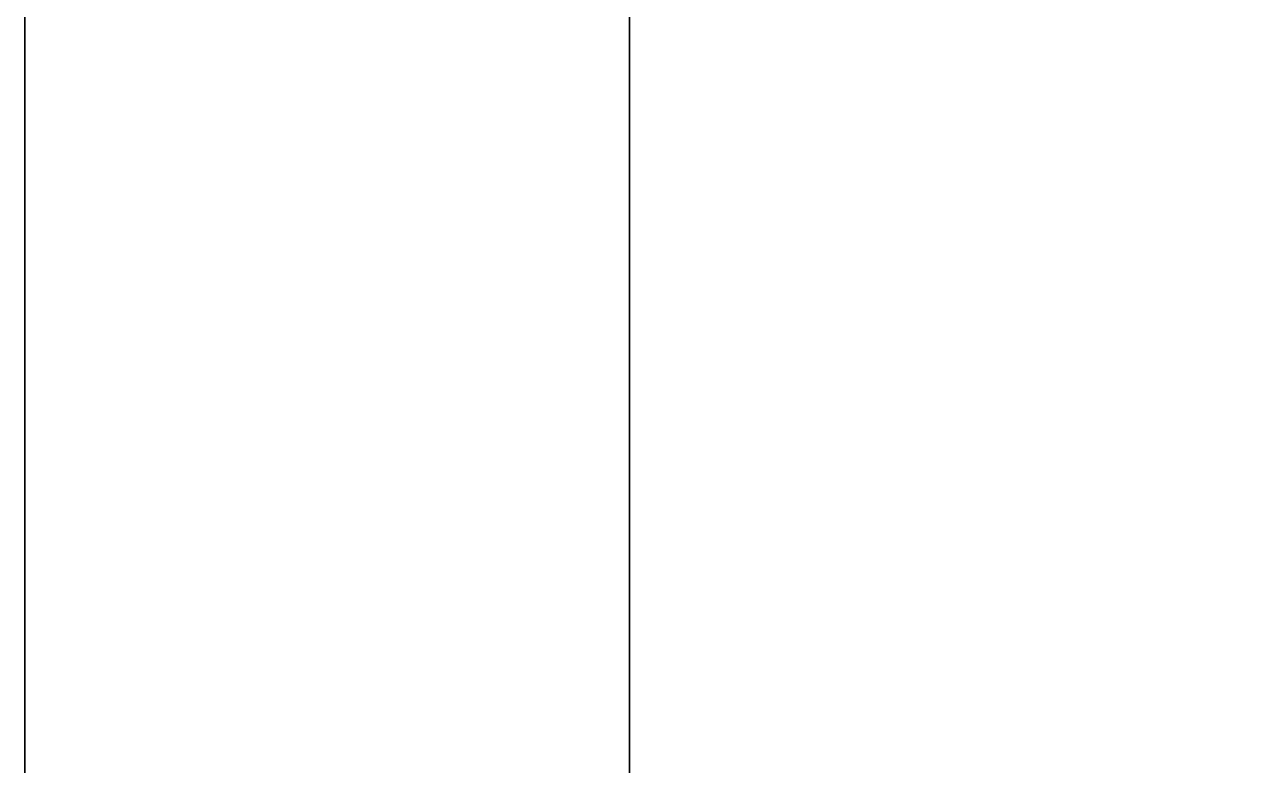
# Model space of a CAD drawing. Header units: metres. Extents: x 0 to 978, y 0 to 1152.
# Drawn here: x 0 to 146.4, y 87.8 to 175.7 of the extents above; entities that cross this region are included whole.
import ezdxf

# ---------------------------------------------------------------- set-up
doc = ezdxf.new("R2010")
doc.units = ezdxf.units.M

msp = doc.modelspace()

# ---------------------------------------------------------------- linework, layer by layer
for points in [[(0, 581.82), (0, 552.73), (0, 523.64), (0, 494.55), (0, 465.45), (0, 436.36), (0, 407.27), (0, 378.18), (0, 349.09), (0, 320), (0, 290.91), (0, 261.82), (0, 232.73), (0, 203.64), (0, 174.55), (0, 145.45), (0, 116.36), (0, 87.27), (0, 58.18), (0, 29.09), (0, 0)], [(0, 581.82), (0, 552.73), (0, 523.64), (0, 494.55), (0, 465.45), (0, 436.36), (0, 407.27), (0, 378.18), (0, 349.09), (0, 320), (0, 290.91), (0, 261.82), (0, 232.73), (0, 203.64), (0, 174.55), (0, 145.45), (0, 116.36), (0, 87.27), (0, 58.18), (0, 29.09), (0, 0)], [(71.75, 0), (71.75, 26.19), (71.75, 52.38), (71.75, 78.58), (71.75, 104.77), (71.75, 130.96), (71.75, 157.15), (71.75, 183.34), (71.75, 209.53), (71.75, 235.73), (71.75, 261.92), (71.75, 288.11), (71.75, 314.3), (71.75, 340.49), (71.75, 366.68), (71.75, 392.88), (71.75, 419.07), (71.75, 445.26), (71.75, 471.45), (71.75, 497.64), (71.75, 523.83), (71.75, 550.03), (71.75, 576.22)], [(71.75, 0), (71.75, 26.19), (71.75, 52.38), (71.75, 78.58), (71.75, 104.77), (71.75, 130.96), (71.75, 157.15), (71.75, 183.34), (71.75, 209.53), (71.75, 235.73), (71.75, 261.92), (71.75, 288.11), (71.75, 314.3), (71.75, 340.49), (71.75, 366.68), (71.75, 392.88), (71.75, 419.07), (71.75, 445.26), (71.75, 471.45), (71.75, 497.64), (71.75, 523.83), (71.75, 550.03), (71.75, 576.22)], [(71.75, 0), (71.75, 23.27), (71.75, 46.55), (71.75, 69.82), (71.75, 93.09), (71.75, 116.36), (71.75, 139.64), (71.75, 162.91), (71.75, 186.18), (71.75, 209.45), (71.75, 232.73), (71.75, 256), (71.75, 279.27), (71.75, 302.55), (71.75, 325.82), (71.75, 349.09), (71.75, 372.36)], [(71.75, 372.36), (71.75, 349.09), (71.75, 325.82), (71.75, 302.55), (71.75, 279.27), (71.75, 256), (71.75, 232.73), (71.75, 209.45), (71.75, 186.18), (71.75, 162.91), (71.75, 139.64), (71.75, 116.36), (71.75, 93.09), (71.75, 69.82), (71.75, 46.55), (71.75, 23.27), (71.75, 0)], [(71.75, 0), (71.75, 23.27), (71.75, 46.55), (71.75, 69.82), (71.75, 93.09), (71.75, 116.36), (71.75, 139.64), (71.75, 162.91), (71.75, 186.18), (71.75, 209.45), (71.75, 232.73), (71.75, 256), (71.75, 279.27), (71.75, 302.55), (71.75, 325.82), (71.75, 349.09), (71.75, 372.36)], [(71.75, 372.36), (71.75, 349.09), (71.75, 325.82), (71.75, 302.55), (71.75, 279.27), (71.75, 256), (71.75, 232.73), (71.75, 209.45), (71.75, 186.18), (71.75, 162.91), (71.75, 139.64), (71.75, 116.36), (71.75, 93.09), (71.75, 69.82), (71.75, 46.55), (71.75, 23.27), (71.75, 0)], [(0, 365.76), (0, 349.13), (0, 332.51), (0, 315.88), (0, 299.26), (0, 282.63), (0, 266.01), (0, 249.38), (0, 232.76), (0, 216.13), (0, 199.51), (0, 182.88), (0, 166.25), (0, 149.63), (0, 133), (0, 116.38), (0, 99.75), (0, 83.13), (0, 66.5), (0, 49.88), (0, 33.25), (0, 16.63), (0, 0)], [(0, 365.76), (0, 349.13), (0, 332.51), (0, 315.88), (0, 299.26), (0, 282.63), (0, 266.01), (0, 249.38), (0, 232.76), (0, 216.13), (0, 199.51), (0, 182.88), (0, 166.25), (0, 149.63), (0, 133), (0, 116.38), (0, 99.75), (0, 83.13), (0, 66.5), (0, 49.88), (0, 33.25), (0, 16.63), (0, 0)], [(71.75, 353.15), (71.75, 326.96), (71.75, 300.77), (71.75, 274.58), (71.75, 248.39), (71.75, 222.19), (71.75, 196), (71.75, 169.81), (71.75, 143.62), (71.75, 117.43), (71.75, 91.24), (71.75, 65.04), (71.75, 38.85), (71.75, 12.66), (85.29, 0), (111.48, 0), (137.67, 0), (163.86, 0), (190.05, 0), (216.25, 0)], [(71.75, 353.15), (71.75, 326.96), (71.75, 300.77), (71.75, 274.58), (71.75, 248.39), (71.75, 222.19), (71.75, 196), (71.75, 169.81), (71.75, 143.62), (71.75, 117.43), (71.75, 91.24), (71.75, 65.04), (71.75, 38.85), (71.75, 12.66), (85.29, 0), (111.48, 0), (137.67, 0), (163.86, 0), (190.05, 0), (216.25, 0)], [(0, 200.62), (0, 173.87), (0, 147.12), (0, 120.37), (0, 93.62), (0, 66.87), (0, 40.12), (0, 13.37), (13.37, 0), (40.12, 0), (66.87, 0), (93.62, 0), (120.37, 0), (147.12, 0), (173.87, 0), (200.62, 0), (227.37, 0), (254.12, 0), (280.87, 0), (307.61, 0)], [(288, 189.09), (288, 160), (288, 130.91), (288, 101.82), (288, 72.73), (288, 43.64), (288, 14.55), (273.45, 0), (244.36, 0), (215.27, 0), (186.18, 0), (157.09, 0), (128, 0), (98.91, 0), (69.82, 0), (40.73, 0), (11.64, 0), (0, 17.45), (0, 46.55), (0, 75.64), (0, 104.73), (0, 133.82), (0, 162.91), (0, 192)], [(288, 189.09), (288, 160), (288, 130.91), (288, 101.82), (288, 72.73), (288, 43.64), (288, 14.55), (273.45, 0), (244.36, 0), (215.27, 0), (186.18, 0), (157.09, 0), (128, 0), (98.91, 0), (69.82, 0), (40.73, 0), (11.64, 0), (0, 17.45), (0, 46.55), (0, 75.64), (0, 104.73), (0, 133.82), (0, 162.91), (0, 192)], [(0, 187.24), (0, 160.49), (0, 133.75), (0, 107), (0, 80.25), (0, 53.5), (0, 26.75), (0, 0)], [(146.68, 0), (130.06, 0), (113.43, 0), (96.81, 0), (80.18, 0), (63.56, 0), (46.93, 0), (30.31, 0), (13.68, 0), (0, 2.95), (0, 19.57), (0, 36.2), (0, 52.82), (0, 69.45), (0, 86.07), (0, 102.7), (0, 119.32), (0, 135.95), (0, 152.57), (0, 169.2), (0, 185.83)], [(0, 185.83), (0, 169.2), (0, 152.57), (0, 135.95), (0, 119.32), (0, 102.7), (0, 86.07), (0, 69.45), (0, 52.82), (0, 36.2), (0, 19.57), (0, 2.95), (13.68, 0), (30.31, 0), (46.93, 0), (63.56, 0), (80.18, 0), (96.81, 0), (113.43, 0), (130.06, 0), (146.68, 0)], [(0, 185.83), (0, 169.2), (0, 152.57), (0, 135.95), (0, 119.32), (0, 102.7), (0, 86.07), (0, 69.45), (0, 52.82), (0, 36.2), (0, 19.57), (0, 2.95), (13.68, 0), (30.31, 0), (46.93, 0), (63.56, 0), (80.18, 0), (96.81, 0), (113.43, 0), (130.06, 0), (146.68, 0)], [(146.68, 0), (130.06, 0), (113.43, 0), (96.81, 0), (80.18, 0), (63.56, 0), (46.93, 0), (30.31, 0), (13.68, 0), (0, 2.95), (0, 19.57), (0, 36.2), (0, 52.82), (0, 69.45), (0, 86.07), (0, 102.7), (0, 119.32), (0, 135.95), (0, 152.57), (0, 169.2), (0, 185.83)], [(0, 185.83), (0, 169.2), (0, 152.57), (0, 135.95), (0, 119.32), (0, 102.7), (0, 86.07), (0, 69.45), (0, 52.82), (0, 36.2), (0, 19.57), (0, 2.95), (13.68, 0), (30.31, 0), (46.93, 0), (63.56, 0), (80.18, 0), (96.81, 0), (113.43, 0), (130.06, 0), (146.68, 0)], [(0, 185.83), (0, 169.2), (0, 152.57), (0, 135.95), (0, 119.32), (0, 102.7), (0, 86.07), (0, 69.45), (0, 52.82), (0, 36.2), (0, 19.57), (0, 2.95), (13.68, 0), (30.31, 0), (46.93, 0), (63.56, 0), (80.18, 0), (96.81, 0), (113.43, 0), (130.06, 0), (146.68, 0)], [(296.38, 0), (269.63, 0), (242.88, 0), (216.13, 0), (189.38, 0), (162.63, 0), (135.88, 0), (109.13, 0), (82.39, 0), (55.64, 0), (28.89, 0), (2.14, 0), (0, 24.61), (0, 51.36), (0, 78.11), (0, 104.86), (0, 131.61), (0, 158.36), (0, 185.11)], [(296.38, 0), (269.63, 0), (242.88, 0), (216.13, 0), (189.38, 0), (162.63, 0), (135.88, 0), (109.13, 0), (82.39, 0), (55.64, 0), (28.89, 0), (2.14, 0), (0, 24.61), (0, 51.36), (0, 78.11), (0, 104.86), (0, 131.61), (0, 158.36), (0, 185.11)], [(0, 184.32), (0, 168.96), (0, 153.6), (0, 138.24), (0, 122.88), (0, 107.52), (0, 92.16), (0, 76.8), (0, 61.44), (0, 46.08), (0, 30.72), (0, 15.36), (0, 0)], [(0, 184.32), (0, 168.96), (0, 153.6), (0, 138.24), (0, 122.88), (0, 107.52), (0, 92.16), (0, 76.8), (0, 61.44), (0, 46.08), (0, 30.72), (0, 15.36), (0, 0)], [(0, 184.32), (0, 168.96), (0, 153.6), (0, 138.24), (0, 122.88), (0, 107.52), (0, 92.16), (0, 76.8), (0, 61.44), (0, 46.08), (0, 30.72), (0, 15.36), (0, 0)], [(0, 184.32), (0, 168.96), (0, 153.6), (0, 138.24), (0, 122.88), (0, 107.52), (0, 92.16), (0, 76.8), (0, 61.44), (0, 46.08), (0, 30.72), (0, 15.36), (0, 0)], [(0, 184.32), (0, 168.96), (0, 153.6), (0, 138.24), (0, 122.88), (0, 107.52), (0, 92.16), (0, 76.8), (0, 61.44), (0, 46.08), (0, 30.72), (0, 15.36), (0, 0)], [(0, 184.32), (0, 168.96), (0, 153.6), (0, 138.24), (0, 122.88), (0, 107.52), (0, 92.16), (0, 76.8), (0, 61.44), (0, 46.08), (0, 30.72), (0, 15.36), (0, 0)], [(0, 178.32), (0, 167.51), (0, 156.71), (0, 145.9), (0, 135.09), (0, 124.28), (0, 113.48), (0, 102.67), (0, 91.86), (0, 81.05)], [(0, 81.05), (0, 91.86), (0, 102.67), (0, 113.48), (0, 124.28), (0, 135.09), (0, 145.9), (0, 156.71), (0, 167.51), (0, 178.32)], [(0, 178.32), (0, 167.51), (0, 156.71), (0, 145.9), (0, 135.09), (0, 124.28), (0, 113.48), (0, 102.67), (0, 91.86), (0, 81.05)], [(0, 81.05), (0, 91.86), (0, 102.67), (0, 113.48), (0, 124.28), (0, 135.09), (0, 145.9), (0, 156.71), (0, 167.51), (0, 178.32)], [(0, 178.04), (0, 171.05), (0, 164.07), (0, 157.09), (0, 150.11), (0, 143.13), (0, 136.15), (0, 129.16), (0, 122.18), (0, 115.2), (0, 108.22), (0, 101.24), (0, 94.25), (0, 87.27)], [(0, 87.27), (0, 94.25), (0, 101.24), (0, 108.22), (0, 115.2), (0, 122.18), (0, 129.16), (0, 136.15), (0, 143.13), (0, 150.11), (0, 157.09), (0, 164.07), (0, 171.05), (0, 178.04)], [(0, 178.04), (0, 171.05), (0, 164.07), (0, 157.09), (0, 150.11), (0, 143.13), (0, 136.15), (0, 129.16), (0, 122.18), (0, 115.2), (0, 108.22), (0, 101.24), (0, 94.25), (0, 87.27)], [(0, 87.27), (0, 94.25), (0, 101.24), (0, 108.22), (0, 115.2), (0, 122.18), (0, 129.16), (0, 136.15), (0, 143.13), (0, 150.11), (0, 157.09), (0, 164.07), (0, 171.05), (0, 178.04)], [(0, 178.04), (0, 171.05), (0, 164.07), (0, 157.09), (0, 150.11), (0, 143.13), (0, 136.15), (0, 129.16), (0, 122.18), (0, 115.2), (0, 108.22), (0, 101.24), (0, 94.25), (0, 87.27)], [(0, 87.27), (0, 94.25), (0, 101.24), (0, 108.22), (0, 115.2), (0, 122.18), (0, 129.16), (0, 136.15), (0, 143.13), (0, 150.11), (0, 157.09), (0, 164.07), (0, 171.05), (0, 178.04)], [(0, 178.04), (0, 171.05), (0, 164.07), (0, 157.09), (0, 150.11), (0, 143.13), (0, 136.15), (0, 129.16), (0, 122.18), (0, 115.2), (0, 108.22), (0, 101.24), (0, 94.25), (0, 87.27)], [(0, 87.27), (0, 94.25), (0, 101.24), (0, 108.22), (0, 115.2), (0, 122.18), (0, 129.16), (0, 136.15), (0, 143.13), (0, 150.11), (0, 157.09), (0, 164.07), (0, 171.05), (0, 178.04)], [(0, 178.04), (0, 171.05), (0, 164.07), (0, 157.09), (0, 150.11), (0, 143.13), (0, 136.15), (0, 129.16), (0, 122.18), (0, 115.2), (0, 108.22), (0, 101.24), (0, 94.25), (0, 87.27)], [(0, 87.27), (0, 94.25), (0, 101.24), (0, 108.22), (0, 115.2), (0, 122.18), (0, 129.16), (0, 136.15), (0, 143.13), (0, 150.11), (0, 157.09), (0, 164.07), (0, 171.05), (0, 178.04)], [(0, 178.04), (0, 171.05), (0, 164.07), (0, 157.09), (0, 150.11), (0, 143.13), (0, 136.15), (0, 129.16), (0, 122.18), (0, 115.2), (0, 108.22), (0, 101.24), (0, 94.25), (0, 87.27)], [(0, 87.27), (0, 94.25), (0, 101.24), (0, 108.22), (0, 115.2), (0, 122.18), (0, 129.16), (0, 136.15), (0, 143.13), (0, 150.11), (0, 157.09), (0, 164.07), (0, 171.05), (0, 178.04)], [(0, 178.04), (0, 171.05), (0, 164.07), (0, 157.09), (0, 150.11), (0, 143.13), (0, 136.15), (0, 129.16), (0, 122.18), (0, 115.2), (0, 108.22), (0, 101.24), (0, 94.25), (0, 87.27)], [(0, 87.27), (0, 94.25), (0, 101.24), (0, 108.22), (0, 115.2), (0, 122.18), (0, 129.16), (0, 136.15), (0, 143.13), (0, 150.11), (0, 157.09), (0, 164.07), (0, 171.05), (0, 178.04)], [(161.28, 0), (145.92, 0), (130.56, 0), (115.2, 0), (99.84, 0), (84.48, 0), (69.12, 0), (53.76, 0), (38.4, 0), (23.04, 0), (7.68, 0), (0, 7.68), (0, 23.04), (0, 38.4), (0, 53.76), (0, 69.12), (0, 84.48), (0, 99.84), (0, 115.2), (0, 130.56), (0, 145.92), (0, 161.28), (0, 176.64)], [(161.28, 0), (145.92, 0), (130.56, 0), (115.2, 0), (99.84, 0), (84.48, 0), (69.12, 0), (53.76, 0), (38.4, 0), (23.04, 0), (7.68, 0), (0, 7.68), (0, 23.04), (0, 38.4), (0, 53.76), (0, 69.12), (0, 84.48), (0, 99.84), (0, 115.2), (0, 130.56), (0, 145.92), (0, 161.28), (0, 176.64)], [(161.28, 0), (145.92, 0), (130.56, 0), (115.2, 0), (99.84, 0), (84.48, 0), (69.12, 0), (53.76, 0), (38.4, 0), (23.04, 0), (7.68, 0), (0, 7.68), (0, 23.04), (0, 38.4), (0, 53.76), (0, 69.12), (0, 84.48), (0, 99.84), (0, 115.2), (0, 130.56), (0, 145.92), (0, 161.28), (0, 176.64)], [(161.28, 0), (145.92, 0), (130.56, 0), (115.2, 0), (99.84, 0), (84.48, 0), (69.12, 0), (53.76, 0), (38.4, 0), (23.04, 0), (7.68, 0), (0, 7.68), (0, 23.04), (0, 38.4), (0, 53.76), (0, 69.12), (0, 84.48), (0, 99.84), (0, 115.2), (0, 130.56), (0, 145.92), (0, 161.28), (0, 176.64)], [(0, 176.64), (0, 161.28), (0, 145.92), (0, 130.56), (0, 115.2), (0, 99.84), (0, 84.48), (0, 69.12), (0, 53.76), (0, 38.4), (0, 23.04), (0, 7.68), (7.68, 0), (23.04, 0), (38.4, 0), (53.76, 0), (69.12, 0), (84.48, 0), (99.84, 0), (115.2, 0), (130.56, 0), (145.92, 0), (161.28, 0)], [(0, 176.64), (0, 161.28), (0, 145.92), (0, 130.56), (0, 115.2), (0, 99.84), (0, 84.48), (0, 69.12), (0, 53.76), (0, 38.4), (0, 23.04), (0, 7.68), (7.68, 0), (23.04, 0), (38.4, 0), (53.76, 0), (69.12, 0), (84.48, 0), (99.84, 0), (115.2, 0), (130.56, 0), (145.92, 0), (161.28, 0)], [(161.28, 0), (145.92, 0), (130.56, 0), (115.2, 0), (99.84, 0), (84.48, 0), (69.12, 0), (53.76, 0), (38.4, 0), (23.04, 0), (7.68, 0), (0, 7.68), (0, 23.04), (0, 38.4), (0, 53.76), (0, 69.12), (0, 84.48), (0, 99.84), (0, 115.2), (0, 130.56), (0, 145.92), (0, 161.28), (0, 176.64)], [(161.28, 0), (145.92, 0), (130.56, 0), (115.2, 0), (99.84, 0), (84.48, 0), (69.12, 0), (53.76, 0), (38.4, 0), (23.04, 0), (7.68, 0), (0, 7.68), (0, 23.04), (0, 38.4), (0, 53.76), (0, 69.12), (0, 84.48), (0, 99.84), (0, 115.2), (0, 130.56), (0, 145.92), (0, 161.28), (0, 176.64)], [(161.28, 0), (145.92, 0), (130.56, 0), (115.2, 0), (99.84, 0), (84.48, 0), (69.12, 0), (53.76, 0), (38.4, 0), (23.04, 0), (7.68, 0), (0, 7.68), (0, 23.04), (0, 38.4), (0, 53.76), (0, 69.12), (0, 84.48), (0, 99.84), (0, 115.2), (0, 130.56), (0, 145.92), (0, 161.28), (0, 176.64)], [(161.28, 0), (145.92, 0), (130.56, 0), (115.2, 0), (99.84, 0), (84.48, 0), (69.12, 0), (53.76, 0), (38.4, 0), (23.04, 0), (7.68, 0), (0, 7.68), (0, 23.04), (0, 38.4), (0, 53.76), (0, 69.12), (0, 84.48), (0, 99.84), (0, 115.2), (0, 130.56), (0, 145.92), (0, 161.28), (0, 176.64)], [(161.28, 0), (145.92, 0), (130.56, 0), (115.2, 0), (99.84, 0), (84.48, 0), (69.12, 0), (53.76, 0), (38.4, 0), (23.04, 0), (7.68, 0), (0, 7.68), (0, 23.04), (0, 38.4), (0, 53.76), (0, 69.12), (0, 84.48), (0, 99.84), (0, 115.2), (0, 130.56), (0, 145.92), (0, 161.28), (0, 176.64)], [(161.28, 0), (145.92, 0), (130.56, 0), (115.2, 0), (99.84, 0), (84.48, 0), (69.12, 0), (53.76, 0), (38.4, 0), (23.04, 0), (7.68, 0), (0, 7.68), (0, 23.04), (0, 38.4), (0, 53.76), (0, 69.12), (0, 84.48), (0, 99.84), (0, 115.2), (0, 130.56), (0, 145.92), (0, 161.28), (0, 176.64)], [(161.28, 0), (145.92, 0), (130.56, 0), (115.2, 0), (99.84, 0), (84.48, 0), (69.12, 0), (53.76, 0), (38.4, 0), (23.04, 0), (7.68, 0), (0, 7.68), (0, 23.04), (0, 38.4), (0, 53.76), (0, 69.12), (0, 84.48), (0, 99.84), (0, 115.2), (0, 130.56), (0, 145.92), (0, 161.28), (0, 176.64)], [(161.28, 0), (145.92, 0), (130.56, 0), (115.2, 0), (99.84, 0), (84.48, 0), (69.12, 0), (53.76, 0), (38.4, 0), (23.04, 0), (7.68, 0), (0, 7.68), (0, 23.04), (0, 38.4), (0, 53.76), (0, 69.12), (0, 84.48), (0, 99.84), (0, 115.2), (0, 130.56), (0, 145.92), (0, 161.28), (0, 176.64)], [(161.28, 0), (145.92, 0), (130.56, 0), (115.2, 0), (99.84, 0), (84.48, 0), (69.12, 0), (53.76, 0), (38.4, 0), (23.04, 0), (7.68, 0), (0, 7.68), (0, 23.04), (0, 38.4), (0, 53.76), (0, 69.12), (0, 84.48), (0, 99.84), (0, 115.2), (0, 130.56), (0, 145.92), (0, 161.28), (0, 176.64)], [(161.28, 0), (145.92, 0), (130.56, 0), (115.2, 0), (99.84, 0), (84.48, 0), (69.12, 0), (53.76, 0), (38.4, 0), (23.04, 0), (7.68, 0), (0, 7.68), (0, 23.04), (0, 38.4), (0, 53.76), (0, 69.12), (0, 84.48), (0, 99.84), (0, 115.2), (0, 130.56), (0, 145.92), (0, 161.28), (0, 176.64)], [(161.28, 0), (145.92, 0), (130.56, 0), (115.2, 0), (99.84, 0), (84.48, 0), (69.12, 0), (53.76, 0), (38.4, 0), (23.04, 0), (7.68, 0), (0, 7.68), (0, 23.04), (0, 38.4), (0, 53.76), (0, 69.12), (0, 84.48), (0, 99.84), (0, 115.2), (0, 130.56), (0, 145.92), (0, 161.28), (0, 176.64)], [(161.28, 0), (145.92, 0), (130.56, 0), (115.2, 0), (99.84, 0), (84.48, 0), (69.12, 0), (53.76, 0), (38.4, 0), (23.04, 0), (7.68, 0), (0, 7.68), (0, 23.04), (0, 38.4), (0, 53.76), (0, 69.12), (0, 84.48), (0, 99.84), (0, 115.2), (0, 130.56), (0, 145.92), (0, 161.28), (0, 176.64)]]:
    msp.add_lwpolyline(points)

doc.saveas('drawing.dxf')
